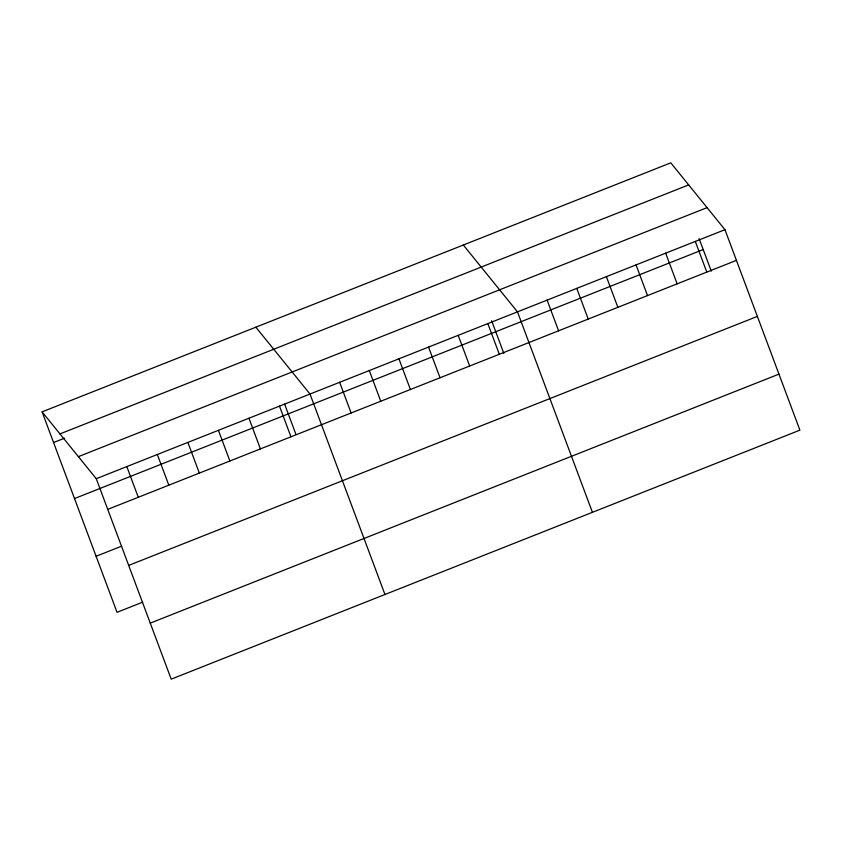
<?xml version="1.0" encoding="UTF-8"?>
<svg xmlns="http://www.w3.org/2000/svg" width="842" height="842" viewBox="0 0 842 842"><rect width="100%" height="100%" fill="white"/><g stroke="black" fill="none" stroke-linecap="round" stroke-linejoin="round"><path stroke-width="1.26" d="M42.1 411.854L670.79 162.843L724.951 229.687L799.9 430.146L171.21 679.157L96.262 478.698L42.1 411.854L117.049 612.313L142.698 602.146M59.971 433.914L688.661 184.903M53.572 442.534L64.56 438.177M78.39 456.638L707.08 207.627M96.262 478.698L724.951 229.687M74.517 498.559L703.207 249.548M107.734 509.378L736.424 260.367M96.104 556.278L121.753 546.121M128.689 565.403L757.368 316.403M150.265 623.133L778.955 374.122M463.321 245.011L517.483 311.866L592.431 512.325M255.852 327.191L310.014 394.035L384.962 594.494M699.102 238.591L711.301 271.198M695.313 241.433L706.785 272.113M665.675 253.168L677.147 283.849M636.036 264.904L647.509 295.584M606.398 276.65L617.87 307.33M576.759 288.385L588.232 319.065M547.121 300.12L558.593 330.801M491.644 320.76L503.832 353.366M487.844 323.602L499.317 354.282M458.206 335.337L469.678 366.017M428.567 347.083L440.04 377.763M398.929 358.818L410.401 389.499M369.291 370.554L380.763 401.234M339.652 382.3L351.125 412.98M284.628 404.149L295.91 434.335M279.481 406.128L290.953 436.809M248.948 418.221L260.42 448.902M218.415 430.315L229.877 460.995M187.871 442.418L199.344 473.099M157.338 454.512L168.81 485.192M126.805 466.605L138.277 497.285"/></g></svg>
